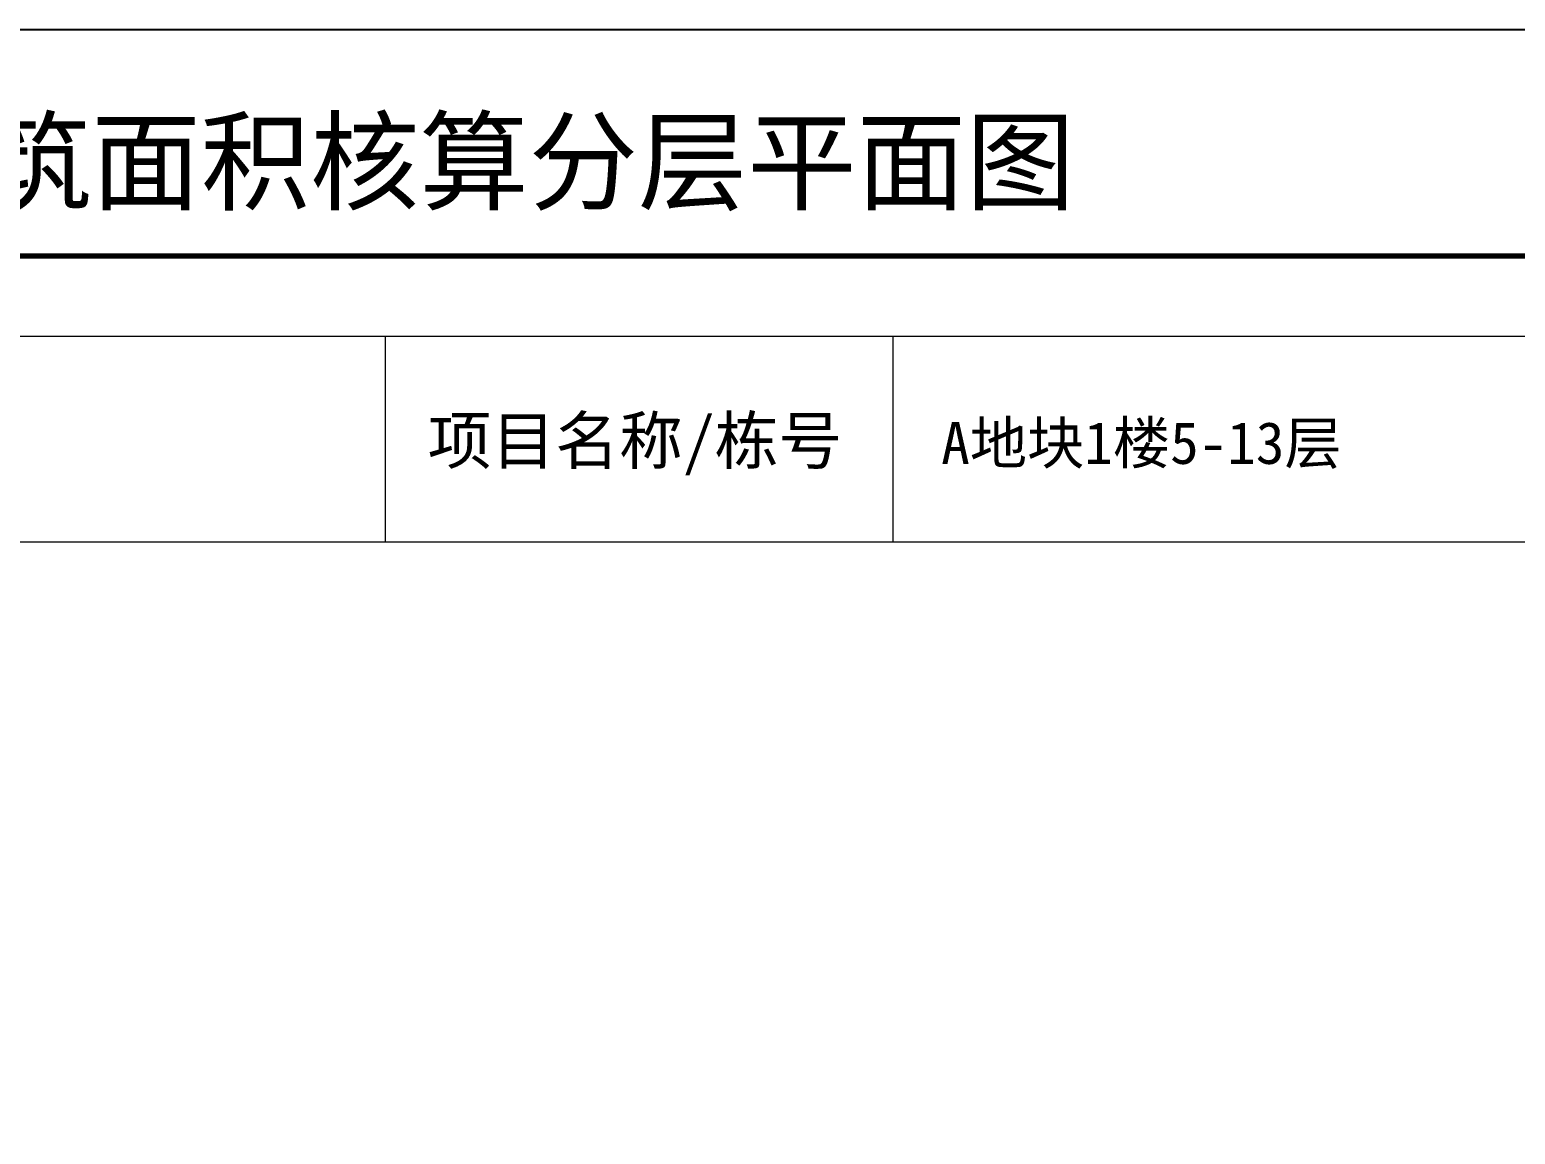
# Model space of a CAD drawing. Extents: x 512858 to 514372, y -232486 to -231710.
# Drawn here: x 513215.73 to 513248.85, y -232124.8 to -232100.17 of the extents above; entities that cross this region are included whole.
import ezdxf
from ezdxf.enums import TextEntityAlignment as Align

# ---------------------------------------------------------------- set-up
doc = ezdxf.new("R2010")
doc.units = 0
doc.header["$LTSCALE"] = 1000
doc.layers.add('图廓', color=252, linetype='Continuous', lineweight=9)
doc.layers.add('打印图框', color=252, linetype='Continuous', plot=False)
doc.styles.add('dw', font='simhei.ttf')
doc.styles.add('STYLE1', font='stylu.ttf')

msp = doc.modelspace()

# ---------------------------------------------------------------- linework, layer by layer
at = {"layer": '图廓', "color": 0}
msp.add_line((513174.726, -232111.588), (513275.954, -232111.588), dxfattribs=at)
at = {"layer": '图廓', "color": 0, "const_width": 0.119, "elevation": 0}
msp.add_lwpolyline([(513172.939, -232105.214), (513277.74, -232105.214), (513277.74, -232181.73), (513172.939, -232181.73)], close=True, dxfattribs=at)
at = {"layer": '图廓', "color": 0, "elevation": 0}
msp.add_lwpolyline([(513174.726, -232107), (513275.954, -232107), (513275.954, -232179.944), (513174.726, -232179.944)], close=True, dxfattribs=at)
for points in [[(513223.667, -232111.588), (513223.667, -232107)], [(513234.984, -232111.588), (513234.984, -232107)]]:
    msp.add_lwpolyline(points, dxfattribs=at)
at = {"layer": '打印图框', "color": 6, "ltscale": 0.5, "elevation": 0}
msp.add_lwpolyline([(513168.658, -232185.142), (513281.966, -232185.142), (513281.966, -232100.169), (513168.658, -232100.169)], close=True, dxfattribs=at)

# ---------------------------------------------------------------- texts
at = {"layer": '图廓', "color": 0, "style": 'STYLE1'}
msp.add_text('单体建筑面积核算分层平面图', height=1.78638, dxfattribs=at).set_placement((513223.201, -232104.538), align=Align.BOTTOM_CENTER)
at = {"layer": '图廓', "color": 0, "style": 'dw'}
for s, height, p in [('项目名称/栋号', 1.0421, (513224.608, -232109.849)), ('A地块1楼5-13层', 0.936, (513236.053, -232109.849))]:
    msp.add_text(s, height=height, dxfattribs=at).set_placement(p)

doc.saveas('drawing.dxf')
